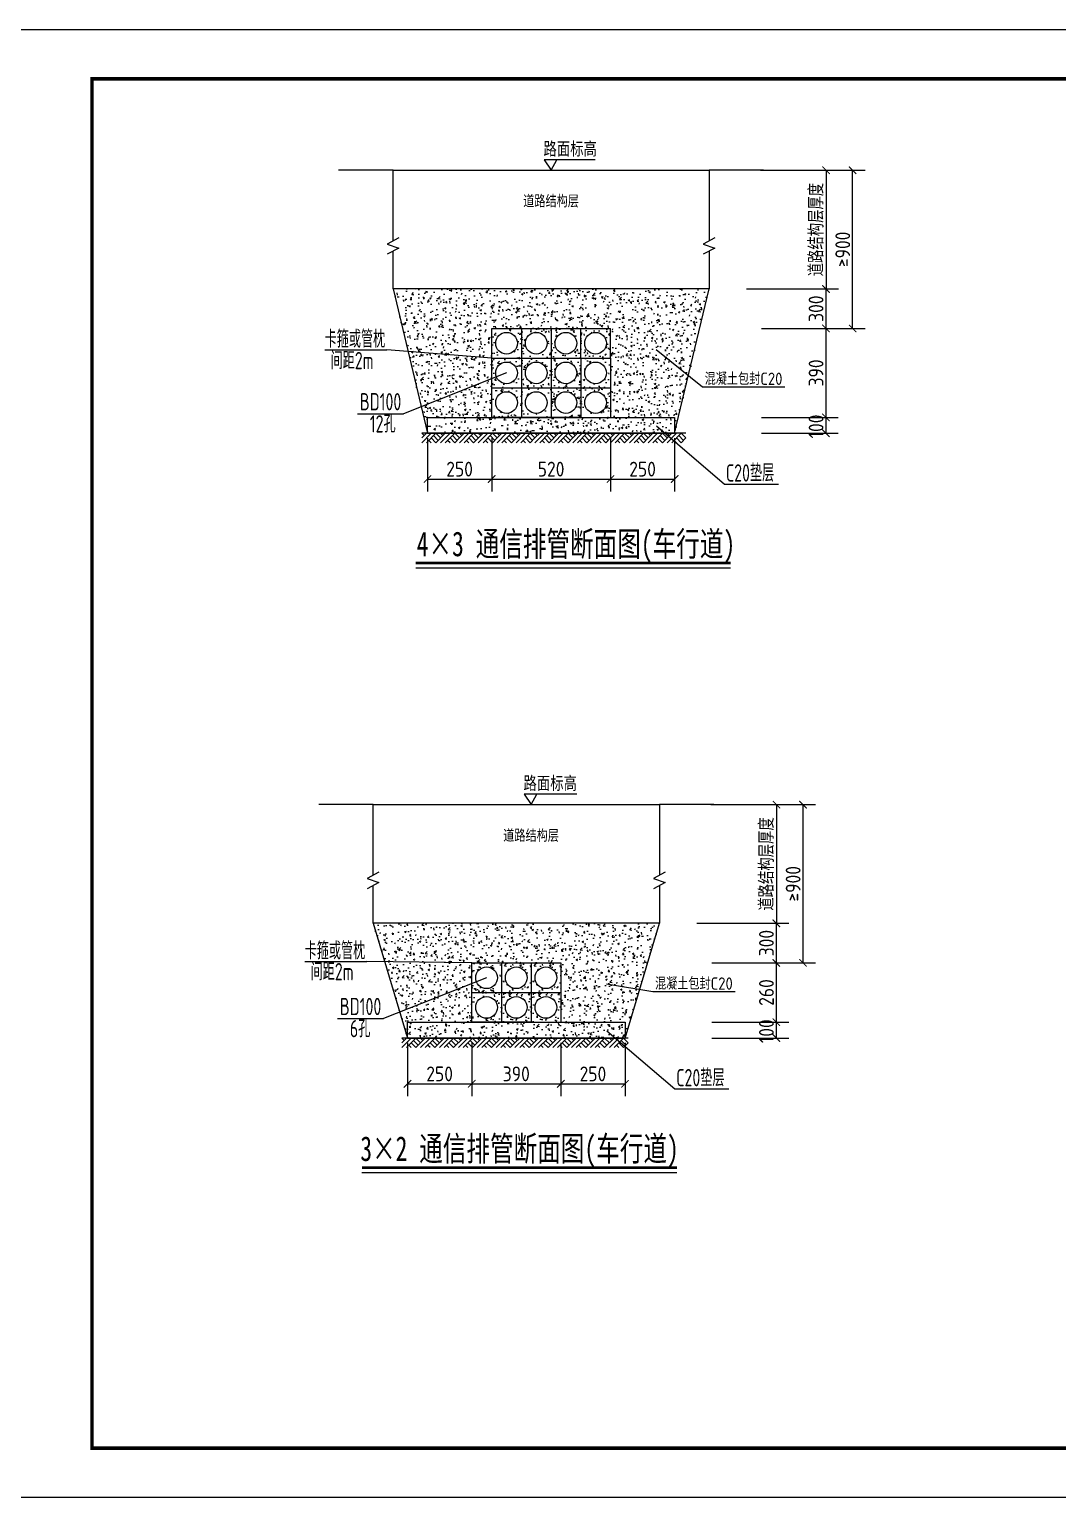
# Model space of a CAD drawing. Header units: millimetres. Extents: x 864899 to 866159, y 2547883 to 2548180.
# Drawn here: x 865331 to 865539, y 2547883 to 2548180 of the extents above; entities that cross this region are included whole.
import ezdxf
from ezdxf.enums import TextEntityAlignment as Align

# ---------------------------------------------------------------- set-up
doc = ezdxf.new("R2010")
doc.units = ezdxf.units.MM
doc.header["$LTSCALE"] = 1000
doc.layers.get('0').update_dxf_attribs({"linetype": 'CONTINUOUS'})
doc.layers.get('Defpoints').update_dxf_attribs({"linetype": 'CONTINUOUS'})
for name, color, linetype in [('0-TK', 7, 'CONTINUOUS'), ('LAYER1', 1, 'CONTINUOUS'), ('TK', 4, 'CONTINUOUS'), ('文字说明', 3, 'CONTINUOUS'), ('标注', 1, 'CONTINUOUS'), ('电照', 1, 'CONTINUOUS'), ('电照标注', 4, 'CONTINUOUS')]:
    doc.layers.add(name, color=color, linetype=linetype)
doc.styles.add('hz', font='tssdeng.shx', dxfattribs={"width": 0.9, "bigfont": 'hztxt.shx'})
doc.styles.add('HZTXT', font='仿宋_GB2312_0.ttf', dxfattribs={"width": 0.9, "height": 3})
doc.styles.get("Standard").update_dxf_attribs({"font": 'tssdeng.shx', "width": 0.9, "bigfont": 'hztxt.shx'})
doc.dimstyles.new('Copy(3) of ISO-25', dxfattribs={"dimscale": 8, "dimtxt": 6, "dimasz": 2.5, "dimexe": 1, "dimexo": 30, "dimtad": 1, "dimtxsty": 'Standard', "dimblk": 'ARCHTICK', "dimcen": 2.5, "dimadec": 0, "dimazin": 0, "dimtfac": 1, "dimtmove": 0, "dimatfit": 3, "dimldrblk": 'ARCHTICK', "dimfxl": 1, "dimarcsym": 0})
pattern_1 = [(50, (-410.6677, 775.4122), (3.586300913, -0.313760675), [0.375, -4.125]), (355, (-410.6677, 775.412), (-0.693756668, 3.7609606685), [0.3, -3.3]), (100.4514, (-410.369, 775.386), (2.8925469086, 3.4471977103), [0.31870095, -3.50571056]), (46.1842, (-410.6677, 776.412), (5.336205243, -0.827595072), [0.5625, -6.1875]), (96.6356, (-410.223, 776.343), (4.673313528, 4.870589355), [0.47805144, -5.258565]), (351.1842, (-410.6677, 776.412), (4.673309726, 4.870593005), [0.45, -4.95]), (21, (-410.1677, 776.1622), (2.9845352606, -2.0130944533), [0.375, -4.125]), (326, (-410.1677, 776.162), (1.2165766596, 3.625750225), [0.3, -3.3]), (71.4514, (-409.919, 775.9944), (4.201113143, 1.6126524835), [0.31870095, -3.50571056]), (37.5, (-410.6677, 775.4122), (0.0607992766, 1.66446926916), [0, -3.26, 0, -3.35, 0, -3.3125]), (7.5, (-410.6677, 775.4122), (1.3153476872, 1.9720585594), [0, -1.91, 0, -3.185, 0, -1.2625]), (327.5, (-411.7827, 775.4122), (2.66911218086, -0.1127743587), [0, -1.25, 0, -3.9, 0, -5.175]), (317.5, (-412.2827, 775.4122), (2.9159308467, 0.5005249117), [0, -1.625, 0, -2.59, 0, -3.675])]
pattern_2 = [(50, (-219.521, 646.066), (3.586300913, -0.313760675), [0.375, -4.125]), (355, (-219.521, 646.066), (-0.693756668, 3.7609606685), [0.3, -3.3]), (100.4514, (-219.222, 646.04), (2.8925469086, 3.4471977103), [0.31870095, -3.50571056]), (46.1842, (-219.521, 647.066), (5.336205243, -0.827595072), [0.5625, -6.1875]), (96.6356, (-219.0763, 646.997), (4.673313528, 4.870589355), [0.47805144, -5.258565]), (351.1842, (-219.521, 647.066), (4.673309726, 4.870593005), [0.45, -4.95]), (21, (-219.021, 646.816), (2.9845352606, -2.0130944533), [0.375, -4.125]), (326, (-219.021, 646.816), (1.2165766596, 3.625750225), [0.3, -3.3]), (71.4514, (-218.7723, 646.6482), (4.201113143, 1.6126524835), [0.31870095, -3.50571056]), (37.5, (-219.521, 646.066), (0.0607992766, 1.66446926916), [0, -3.26, 0, -3.35, 0, -3.3125]), (7.5, (-219.521, 646.066), (1.3153476872, 1.9720585594), [0, -1.91, 0, -3.185, 0, -1.2625]), (327.5, (-220.636, 646.066), (2.66911218086, -0.1127743587), [0, -1.25, 0, -3.9, 0, -5.175]), (317.5, (-221.136, 646.066), (2.9159308467, 0.5005249117), [0, -1.625, 0, -2.59, 0, -3.675])]
pattern_3 = [(50, (-361.24, 646.066), (3.586300913, -0.313760675), [0.375, -4.125]), (355, (-361.24, 646.066), (-0.693756668, 3.7609606685), [0.3, -3.3]), (100.4514, (-360.941, 646.04), (2.8925469086, 3.4471977103), [0.31870095, -3.50571056]), (46.1842, (-361.24, 647.066), (5.336205243, -0.827595072), [0.5625, -6.1875]), (96.6356, (-360.7953, 646.997), (4.673313528, 4.870589355), [0.47805144, -5.258565]), (351.1842, (-361.24, 647.066), (4.673309726, 4.870593005), [0.45, -4.95]), (21, (-360.74, 646.816), (2.9845352606, -2.0130944533), [0.375, -4.125]), (326, (-360.74, 646.816), (1.2165766596, 3.625750225), [0.3, -3.3]), (71.4514, (-360.4913, 646.6482), (4.201113143, 1.6126524835), [0.31870095, -3.50571056]), (37.5, (-361.24, 646.066), (0.0607992766, 1.66446926916), [0, -3.26, 0, -3.35, 0, -3.3125]), (7.5, (-361.24, 646.066), (1.3153476872, 1.9720585594), [0, -1.91, 0, -3.185, 0, -1.2625]), (327.5, (-362.355, 646.066), (2.66911218086, -0.1127743587), [0, -1.25, 0, -3.9, 0, -5.175]), (317.5, (-362.855, 646.066), (2.9159308467, 0.5005249117), [0, -1.625, 0, -2.59, 0, -3.675])]

# ---------------------------------------------------------------- blocks, each defined once
blk = doc.blocks.new('_ArchTick')
at = {"color": 0, "linetype": 'ByBlock', "const_width": 0.15}
blk.add_lwpolyline([(-0.5, -0.5), (0.5, 0.5)], dxfattribs=at)
blk = doc.blocks.new('*D38')
at = {"color": 3, "lineweight": -2, "transparency": 16777216}
for p, q in [((865448.52, 2548097.26), (865448.52, 2548086.5)), ((865461.5, 2548097.26), (865461.5, 2548086.5))]:
    blk.add_line(p, q, dxfattribs=at)
at = {"color": 0, "lineweight": -2, "transparency": 16777216}
blk.add_line((865448.52, 2548089), (865461.5, 2548089), dxfattribs=at)
at = {"layer": 'Defpoints', "color": 0, "transparency": 16777216}
for p in [(865448.52, 2548098.26), (865461.5, 2548098.26), (865461.5, 2548089)]:
    blk.add_point(p, dxfattribs=at)
at = {"color": 0, "lineweight": -2, "transparency": 16777216, "xscale": 1.5, "yscale": 1.5, "zscale": 1.5, "rotation": 180}
blk.add_blockref('_ArchTick', (865448.52, 2548089), dxfattribs=at)
at = {"color": 0, "lineweight": -2, "transparency": 16777216, "xscale": 1.5, "yscale": 1.5, "zscale": 1.5}
blk.add_blockref('_ArchTick', (865461.5, 2548089), dxfattribs=at)
at = {"color": 3, "transparency": 16777216, "insert": (865455.01, 2548091), "char_height": 3, "attachment_point": 5}
blk.add_mtext('250', dxfattribs=at)
blk = doc.blocks.new('*D39')
at = {"color": 3, "lineweight": -2, "transparency": 16777216}
for p, q in [((865424.5, 2548097.26), (865424.5, 2548086.5)), ((865448.52, 2548097.26), (865448.52, 2548086.5))]:
    blk.add_line(p, q, dxfattribs=at)
at = {"color": 0, "lineweight": -2, "transparency": 16777216}
blk.add_line((865424.5, 2548089), (865448.52, 2548089), dxfattribs=at)
at = {"layer": 'Defpoints', "color": 0, "transparency": 16777216}
for p in [(865424.5, 2548098.26), (865448.52, 2548098.26), (865448.52, 2548089)]:
    blk.add_point(p, dxfattribs=at)
at = {"color": 0, "lineweight": -2, "transparency": 16777216, "xscale": 1.5, "yscale": 1.5, "zscale": 1.5, "rotation": 180}
blk.add_blockref('_ArchTick', (865424.5, 2548089), dxfattribs=at)
at = {"color": 0, "lineweight": -2, "transparency": 16777216, "xscale": 1.5, "yscale": 1.5, "zscale": 1.5}
blk.add_blockref('_ArchTick', (865448.52, 2548089), dxfattribs=at)
at = {"color": 3, "transparency": 16777216, "insert": (865436.51, 2548091), "char_height": 3, "attachment_point": 5}
blk.add_mtext('520', dxfattribs=at)
blk = doc.blocks.new('*D40')
at = {"color": 3, "lineweight": -2, "transparency": 16777216}
for p, q in [((865411.5, 2548097.26), (865411.5, 2548086.5)), ((865424.5, 2548097.26), (865424.5, 2548086.5))]:
    blk.add_line(p, q, dxfattribs=at)
at = {"color": 0, "lineweight": -2, "transparency": 16777216}
blk.add_line((865411.5, 2548089), (865424.5, 2548089), dxfattribs=at)
at = {"layer": 'Defpoints', "color": 0, "transparency": 16777216}
for p in [(865411.5, 2548098.26), (865424.5, 2548098.26), (865424.5, 2548089)]:
    blk.add_point(p, dxfattribs=at)
at = {"color": 0, "lineweight": -2, "transparency": 16777216, "xscale": 1.5, "yscale": 1.5, "zscale": 1.5, "rotation": 180}
blk.add_blockref('_ArchTick', (865411.5, 2548089), dxfattribs=at)
at = {"color": 0, "lineweight": -2, "transparency": 16777216, "xscale": 1.5, "yscale": 1.5, "zscale": 1.5}
blk.add_blockref('_ArchTick', (865424.5, 2548089), dxfattribs=at)
at = {"color": 3, "transparency": 16777216, "insert": (865418, 2548091), "char_height": 3, "attachment_point": 5}
blk.add_mtext('250', dxfattribs=at)
blk = doc.blocks.new('*D41')
at = {"color": 3, "lineweight": -2, "transparency": 16777216}
for p, q in [((865479.05, 2548119.46), (865494.6, 2548119.46)), ((865479.06, 2548101.46), (865494.6, 2548101.46))]:
    blk.add_line(p, q, dxfattribs=at)
at = {"color": 0, "lineweight": -2, "transparency": 16777216}
blk.add_line((865492.1, 2548119.46), (865492.1, 2548101.46), dxfattribs=at)
at = {"layer": 'Defpoints', "color": 0, "transparency": 16777216}
for p in [(865478.05, 2548119.46), (865478.06, 2548101.46), (865492.1, 2548101.46)]:
    blk.add_point(p, dxfattribs=at)
at = {"color": 0, "lineweight": -2, "transparency": 16777216, "xscale": 1.5, "yscale": 1.5, "zscale": 1.5}
for p, rotation in [((865492.1, 2548119.46), 90), ((865492.1, 2548101.46), 270)]:
    blk.add_blockref('_ArchTick', p, dxfattribs=dict(at, rotation=rotation))
at = {"color": 3, "transparency": 16777216, "insert": (865490.1, 2548110.46), "char_height": 3, "attachment_point": 5, "rotation": 90}
blk.add_mtext('390', dxfattribs=at)
blk = doc.blocks.new('*D42')
at = {"color": 3, "lineweight": -2, "transparency": 16777216}
for p, q in [((865478.86, 2548151.46), (865494.63, 2548151.46)), ((865476.05, 2548127.46), (865494.63, 2548127.46))]:
    blk.add_line(p, q, dxfattribs=at)
at = {"color": 0, "lineweight": -2, "transparency": 16777216}
blk.add_line((865492.13, 2548151.46), (865492.13, 2548127.46), dxfattribs=at)
at = {"layer": 'Defpoints', "color": 0, "transparency": 16777216}
for p in [(865477.86, 2548151.46), (865475.05, 2548127.46), (865492.13, 2548127.46)]:
    blk.add_point(p, dxfattribs=at)
at = {"color": 0, "lineweight": -2, "transparency": 16777216, "xscale": 1.5, "yscale": 1.5, "zscale": 1.5}
for p, rotation in [((865492.13, 2548151.46), 90), ((865492.13, 2548127.46), 270)]:
    blk.add_blockref('_ArchTick', p, dxfattribs=dict(at, rotation=rotation))
at = {"color": 3, "transparency": 16777216, "insert": (865490.13, 2548139.46), "char_height": 3, "attachment_point": 5, "rotation": 90}
blk.add_mtext('道路结构层厚度', dxfattribs=at)
blk = doc.blocks.new('*D43')
at = {"color": 3, "lineweight": -2, "transparency": 16777216}
for p, q in [((865476.26, 2548127.46), (865494.6, 2548127.46)), ((865479.05, 2548119.46), (865494.6, 2548119.46))]:
    blk.add_line(p, q, dxfattribs=at)
at = {"color": 0, "lineweight": -2, "transparency": 16777216}
blk.add_line((865492.1, 2548127.46), (865492.1, 2548119.46), dxfattribs=at)
at = {"layer": 'Defpoints', "color": 0, "transparency": 16777216}
for p in [(865475.26, 2548127.46), (865478.05, 2548119.46), (865492.1, 2548119.46)]:
    blk.add_point(p, dxfattribs=at)
at = {"color": 0, "lineweight": -2, "transparency": 16777216, "xscale": 1.5, "yscale": 1.5, "zscale": 1.5}
for p, rotation in [((865492.1, 2548127.46), 90), ((865492.1, 2548119.46), 270)]:
    blk.add_blockref('_ArchTick', p, dxfattribs=dict(at, rotation=rotation))
at = {"color": 3, "transparency": 16777216, "insert": (865490.1, 2548123.46), "char_height": 3, "attachment_point": 5, "rotation": 90}
blk.add_mtext('300', dxfattribs=at)
blk = doc.blocks.new('A$C36223B87')
for p, q in [((0, 0), (477, 477)), ((0, 239), (239, 477)), ((119, 358), (0, 477)), ((239, 0), (716, 477)), ((477, 0), (358, 119)), ((716, 0), (477, 239)), ((835, 119), (597, 358)), ((716, 0), (1193, 477)), ((955, 239), (716, 477)), ((1074, 358), (955, 477)), ((955, 0), (1432, 477)), ((1193, 0), (1671, 477)), ((1432, 0), (1313, 119)), ((1671, 0), (1432, 239)), ((1790, 119), (1551, 358)), ((1909, 239), (1671, 477)), ((1671, 0), (1909, 239))]:
    blk.add_line(p, q)
at = {"layer": 'LAYER1'}
blk.add_lwpolyline([(1909, 477), (0, 477)], dxfattribs=at)
blk = doc.blocks.new('*D44')
at = {"color": 3, "lineweight": -2, "transparency": 16777216}
for p, q in [((865479.05, 2548151.46), (865500, 2548151.46)), ((865479.05, 2548119.46), (865500, 2548119.46))]:
    blk.add_line(p, q, dxfattribs=at)
at = {"color": 0, "lineweight": -2, "transparency": 16777216}
blk.add_line((865497.5, 2548119.46), (865497.5, 2548151.46), dxfattribs=at)
at = {"layer": 'Defpoints', "color": 0, "transparency": 16777216}
for p in [(865478.05, 2548151.46), (865497.5, 2548151.46), (865478.05, 2548119.46)]:
    blk.add_point(p, dxfattribs=at)
at = {"color": 0, "lineweight": -2, "transparency": 16777216, "xscale": 1.5, "yscale": 1.5, "zscale": 1.5}
for p, rotation in [((865497.5, 2548151.46), 90), ((865497.5, 2548119.46), 270)]:
    blk.add_blockref('_ArchTick', p, dxfattribs=dict(at, rotation=rotation))
at = {"color": 3, "transparency": 16777216, "insert": (865495.5, 2548135.46), "char_height": 3, "attachment_point": 5, "rotation": 90}
blk.add_mtext('≥900', dxfattribs=at)
blk = doc.blocks.new('*D56')
at = {"color": 3, "lineweight": -2, "transparency": 16777216}
for p, q in [((865438.47, 2547974.93), (865438.47, 2547964.17)), ((865451.46, 2547974.93), (865451.46, 2547964.17))]:
    blk.add_line(p, q, dxfattribs=at)
at = {"color": 0, "lineweight": -2, "transparency": 16777216}
blk.add_line((865438.47, 2547966.67), (865451.46, 2547966.67), dxfattribs=at)
at = {"layer": 'Defpoints', "color": 0, "transparency": 16777216}
for p in [(865438.47, 2547975.93), (865451.46, 2547975.93), (865451.46, 2547966.67)]:
    blk.add_point(p, dxfattribs=at)
at = {"color": 0, "lineweight": -2, "transparency": 16777216, "xscale": 1.5, "yscale": 1.5, "zscale": 1.5, "rotation": 180}
blk.add_blockref('_ArchTick', (865438.47, 2547966.67), dxfattribs=at)
at = {"color": 0, "lineweight": -2, "transparency": 16777216, "xscale": 1.5, "yscale": 1.5, "zscale": 1.5}
blk.add_blockref('_ArchTick', (865451.46, 2547966.67), dxfattribs=at)
at = {"color": 3, "transparency": 16777216, "insert": (865444.97, 2547968.67), "char_height": 3, "attachment_point": 5}
blk.add_mtext('250', dxfattribs=at)
blk = doc.blocks.new('*D57')
at = {"color": 3, "lineweight": -2, "transparency": 16777216}
for p, q in [((865420.46, 2547974.93), (865420.46, 2547964.17)), ((865438.47, 2547974.93), (865438.47, 2547964.17))]:
    blk.add_line(p, q, dxfattribs=at)
at = {"color": 0, "lineweight": -2, "transparency": 16777216}
blk.add_line((865420.46, 2547966.67), (865438.47, 2547966.67), dxfattribs=at)
at = {"layer": 'Defpoints', "color": 0, "transparency": 16777216}
for p in [(865420.46, 2547975.93), (865438.47, 2547975.93), (865438.47, 2547966.67)]:
    blk.add_point(p, dxfattribs=at)
at = {"color": 0, "lineweight": -2, "transparency": 16777216, "xscale": 1.5, "yscale": 1.5, "zscale": 1.5, "rotation": 180}
blk.add_blockref('_ArchTick', (865420.46, 2547966.67), dxfattribs=at)
at = {"color": 0, "lineweight": -2, "transparency": 16777216, "xscale": 1.5, "yscale": 1.5, "zscale": 1.5}
blk.add_blockref('_ArchTick', (865438.47, 2547966.67), dxfattribs=at)
at = {"color": 3, "transparency": 16777216, "insert": (865429.47, 2547968.67), "char_height": 3, "attachment_point": 5}
blk.add_mtext('390', dxfattribs=at)
blk = doc.blocks.new('*D58')
at = {"color": 3, "lineweight": -2, "transparency": 16777216}
for p, q in [((865407.46, 2547974.93), (865407.46, 2547964.17)), ((865420.46, 2547974.93), (865420.46, 2547964.17))]:
    blk.add_line(p, q, dxfattribs=at)
at = {"color": 0, "lineweight": -2, "transparency": 16777216}
blk.add_line((865407.46, 2547966.67), (865420.46, 2547966.67), dxfattribs=at)
at = {"layer": 'Defpoints', "color": 0, "transparency": 16777216}
for p in [(865407.46, 2547975.93), (865420.46, 2547975.93), (865420.46, 2547966.67)]:
    blk.add_point(p, dxfattribs=at)
at = {"color": 0, "lineweight": -2, "transparency": 16777216, "xscale": 1.5, "yscale": 1.5, "zscale": 1.5, "rotation": 180}
blk.add_blockref('_ArchTick', (865407.46, 2547966.67), dxfattribs=at)
at = {"color": 0, "lineweight": -2, "transparency": 16777216, "xscale": 1.5, "yscale": 1.5, "zscale": 1.5}
blk.add_blockref('_ArchTick', (865420.46, 2547966.67), dxfattribs=at)
at = {"color": 3, "transparency": 16777216, "insert": (865413.96, 2547968.67), "char_height": 3, "attachment_point": 5}
blk.add_mtext('250', dxfattribs=at)
blk = doc.blocks.new('*D59')
at = {"color": 3, "lineweight": -2, "transparency": 16777216}
for p, q in [((865469.01, 2547991.13), (865484.56, 2547991.13)), ((865469.01, 2547979.13), (865484.56, 2547979.13))]:
    blk.add_line(p, q, dxfattribs=at)
at = {"color": 0, "lineweight": -2, "transparency": 16777216}
blk.add_line((865482.06, 2547991.13), (865482.06, 2547979.13), dxfattribs=at)
at = {"layer": 'Defpoints', "color": 0, "transparency": 16777216}
for p in [(865468.01, 2547991.13), (865468.01, 2547979.13), (865482.06, 2547979.13)]:
    blk.add_point(p, dxfattribs=at)
at = {"color": 0, "lineweight": -2, "transparency": 16777216, "xscale": 1.5, "yscale": 1.5, "zscale": 1.5}
for p, rotation in [((865482.06, 2547991.13), 90), ((865482.06, 2547979.13), 270)]:
    blk.add_blockref('_ArchTick', p, dxfattribs=dict(at, rotation=rotation))
at = {"color": 3, "transparency": 16777216, "insert": (865480.06, 2547985.13), "char_height": 3, "attachment_point": 5, "rotation": 90}
blk.add_mtext('260', dxfattribs=at)
blk = doc.blocks.new('*D60')
at = {"color": 3, "lineweight": -2, "transparency": 16777216}
for p, q in [((865468.81, 2548023.13), (865484.59, 2548023.13)), ((865466.01, 2547999.13), (865484.59, 2547999.13))]:
    blk.add_line(p, q, dxfattribs=at)
at = {"color": 0, "lineweight": -2, "transparency": 16777216}
blk.add_line((865482.09, 2548023.13), (865482.09, 2547999.13), dxfattribs=at)
at = {"layer": 'Defpoints', "color": 0, "transparency": 16777216}
for p in [(865467.81, 2548023.13), (865465.01, 2547999.13), (865482.09, 2547999.13)]:
    blk.add_point(p, dxfattribs=at)
at = {"color": 0, "lineweight": -2, "transparency": 16777216, "xscale": 1.5, "yscale": 1.5, "zscale": 1.5}
for p, rotation in [((865482.09, 2548023.13), 90), ((865482.09, 2547999.13), 270)]:
    blk.add_blockref('_ArchTick', p, dxfattribs=dict(at, rotation=rotation))
at = {"color": 3, "transparency": 16777216, "insert": (865480.09, 2548011.13), "char_height": 3, "attachment_point": 5, "rotation": 90}
blk.add_mtext('道路结构层厚度', dxfattribs=at)
blk = doc.blocks.new('*D61')
at = {"color": 3, "lineweight": -2, "transparency": 16777216}
for p, q in [((865466.21, 2547999.13), (865484.56, 2547999.13)), ((865469.01, 2547991.13), (865484.56, 2547991.13))]:
    blk.add_line(p, q, dxfattribs=at)
at = {"color": 0, "lineweight": -2, "transparency": 16777216}
blk.add_line((865482.06, 2547999.13), (865482.06, 2547991.13), dxfattribs=at)
at = {"layer": 'Defpoints', "color": 0, "transparency": 16777216}
for p in [(865465.21, 2547999.13), (865468.01, 2547991.13), (865482.06, 2547991.13)]:
    blk.add_point(p, dxfattribs=at)
at = {"color": 0, "lineweight": -2, "transparency": 16777216, "xscale": 1.5, "yscale": 1.5, "zscale": 1.5}
for p, rotation in [((865482.06, 2547999.13), 90), ((865482.06, 2547991.13), 270)]:
    blk.add_blockref('_ArchTick', p, dxfattribs=dict(at, rotation=rotation))
at = {"color": 3, "transparency": 16777216, "insert": (865480.06, 2547995.13), "char_height": 3, "attachment_point": 5, "rotation": 90}
blk.add_mtext('300', dxfattribs=at)
blk = doc.blocks.new('*D62')
at = {"color": 3, "lineweight": -2, "transparency": 16777216}
for p, q in [((865469.01, 2548023.13), (865489.96, 2548023.13)), ((865469.01, 2547991.13), (865489.96, 2547991.13))]:
    blk.add_line(p, q, dxfattribs=at)
at = {"color": 0, "lineweight": -2, "transparency": 16777216}
blk.add_line((865487.46, 2547991.13), (865487.46, 2548023.13), dxfattribs=at)
at = {"layer": 'Defpoints', "color": 0, "transparency": 16777216}
for p in [(865468.01, 2548023.13), (865487.46, 2548023.13), (865468.01, 2547991.13)]:
    blk.add_point(p, dxfattribs=at)
at = {"color": 0, "lineweight": -2, "transparency": 16777216, "xscale": 1.5, "yscale": 1.5, "zscale": 1.5}
for p, rotation in [((865487.46, 2548023.13), 90), ((865487.46, 2547991.13), 270)]:
    blk.add_blockref('_ArchTick', p, dxfattribs=dict(at, rotation=rotation))
at = {"color": 3, "transparency": 16777216, "insert": (865485.46, 2548007.13), "char_height": 3, "attachment_point": 5, "rotation": 90}
blk.add_mtext('≥900', dxfattribs=at)

msp = doc.modelspace()

# ---------------------------------------------------------------- hatches: boundary and pattern name
at = {"layer": 'TK'}
h = msp.add_hatch(dxfattribs=at)
h.set_pattern_fill('混凝土', color=0, scale=0.5)
h.set_pattern_definition(pattern_1)
h.paths.add_polyline_path([(865468.46198, 2548127.45802), (865404.54198, 2548127.45802), (865411.50198, 2548098.25802), (865411.50198, 2548101.45802), (865424.50198, 2548101.45802), (865424.50198, 2548119.45802), (865448.50198, 2548119.45802), (865448.50198, 2548101.45802), (865461.50198, 2548101.45802), (865461.50198, 2548098.25802)])
h.paths.add_polyline_path([(865461.50198, 2548101.45802), (865442.50198, 2548101.45802), (865411.50198, 2548101.45802), (865411.50198, 2548098.25802), (865461.50198, 2548098.25802)], flags=17)
h = msp.add_hatch(dxfattribs=at)
h.set_pattern_fill('混凝土', color=0, scale=0.5)
h.set_pattern_definition(pattern_1)
h.paths.add_polyline_path([(865430.50198, 2548113.45802), (865424.50198, 2548113.45802), (865424.50198, 2548109.26746), (865425.45712, 2548109.64651, -0.094729896), (865425.30198, 2548110.45802, -1), (865429.70198, 2548110.45802, -0.826934669), (865425.45712, 2548109.64651), (865424.50198, 2548109.26746), (865424.50198, 2548107.45802), (865430.50198, 2548107.45802)])
h.paths.add_polyline_path([(865430.50198, 2548119.45802), (865424.50198, 2548119.45802), (865424.50198, 2548113.45802), (865430.50198, 2548113.45802)])
h.paths.add_polyline_path([(865425.30198, 2548116.45802, -1), (865429.70198, 2548116.45802, -1)], flags=16)
h.paths.add_polyline_path([(865436.50198, 2548119.45802), (865430.50198, 2548119.45802), (865430.50198, 2548113.45802), (865436.50198, 2548113.45802)])
h.paths.add_polyline_path([(865431.30198, 2548116.45802, -1), (865435.70198, 2548116.45802, -1)], flags=16)
h.paths.add_polyline_path([(865442.50198, 2548119.45802), (865436.50198, 2548119.45802), (865436.50198, 2548113.45802), (865442.50198, 2548113.45802)])
h.paths.add_polyline_path([(865437.30198, 2548116.45802, -1), (865441.70198, 2548116.45802, -1)], flags=16)
h.paths.add_polyline_path([(865448.50198, 2548119.45802), (865442.50198, 2548119.45802), (865442.50198, 2548113.45802), (865448.50198, 2548113.45802)])
h.paths.add_polyline_path([(865443.30198, 2548116.45802, -1), (865447.70198, 2548116.45802, -1)], flags=16)
h.paths.add_polyline_path([(865448.50198, 2548113.45802), (865442.50198, 2548113.45802), (865442.50198, 2548107.45802), (865448.50198, 2548107.45802)])
h.paths.add_polyline_path([(865447.70198, 2548110.45802, -1), (865443.30198, 2548110.45802, -1)], flags=16)
h.paths.add_polyline_path([(865442.50198, 2548113.45802), (865436.50198, 2548113.45802), (865436.50198, 2548107.45802), (865442.50198, 2548107.45802)])
h.paths.add_polyline_path([(865441.70198, 2548110.45802, -1), (865437.30198, 2548110.45802, -1)], flags=16)
h.paths.add_polyline_path([(865436.50198, 2548113.45802), (865430.50198, 2548113.45802), (865430.50198, 2548107.45802), (865436.50198, 2548107.45802)])
h.paths.add_polyline_path([(865435.70198, 2548110.45802, -1), (865431.30198, 2548110.45802, -1)], flags=16)
h.paths.add_polyline_path([(865430.50198, 2548107.45802), (865424.50198, 2548107.45802), (865424.50198, 2548101.45802), (865430.50198, 2548101.45802)])
h.paths.add_polyline_path([(865429.70198, 2548104.45802, -1), (865425.30198, 2548104.45802, -1)], flags=16)
h.paths.add_polyline_path([(865436.50198, 2548107.45802), (865430.50198, 2548107.45802), (865430.50198, 2548101.45802), (865436.50198, 2548101.45802)])
h.paths.add_polyline_path([(865435.70198, 2548104.45802, -1), (865431.30198, 2548104.45802, -1)], flags=16)
h.paths.add_polyline_path([(865442.50198, 2548107.45802), (865436.50198, 2548107.45802), (865436.50198, 2548101.45802), (865442.50198, 2548101.45802)])
h.paths.add_polyline_path([(865441.70198, 2548104.45802, -1), (865437.30198, 2548104.45802, -1)], flags=16)
h.paths.add_polyline_path([(865448.50198, 2548107.45802), (865442.50198, 2548107.45802), (865442.50198, 2548101.45802), (865448.50198, 2548101.45802)])
h.paths.add_polyline_path([(865447.70198, 2548104.45802, -1), (865443.30198, 2548104.45802, -1)], flags=16)
h.paths.add_polyline_path([(865461.50198, 2548101.45802), (865442.50198, 2548101.45802), (865436.50198, 2548101.45802), (865430.50198, 2548101.45802), (865424.50198, 2548101.45802), (865411.50198, 2548101.45802), (865411.50198, 2548098.25802), (865417.97076, 2548098.25802), (865425.60751, 2548098.25802), (865433.24427, 2548098.25802), (865440.88102, 2548098.25802), (865448.51777, 2548098.25802), (865456.15453, 2548098.25802), (865461.50198, 2548098.25802)])
h = msp.add_hatch(dxfattribs=at)
h.set_pattern_fill('混凝土', color=0, scale=0.5)
h.set_pattern_definition(pattern_3)
h.paths.add_polyline_path([(865438.45891, 2547991.12949), (865438.45891, 2547979.12949), (865451.45891, 2547979.12949), (865451.45891, 2547975.92949), (865458.41891, 2547999.12949), (865400.49891, 2547999.12949), (865402.83102, 2547991.35578), (865420.45891, 2547991.12949)])
h = msp.add_hatch(dxfattribs=at)
h.set_pattern_fill('混凝土', color=0, scale=0.5)
h.set_pattern_definition(pattern_3)
h.paths.add_polyline_path([(865420.45891, 2547991.12949), (865402.83102, 2547991.35578), (865405.89053, 2547981.1574), (865420.45891, 2547986.93893)])
h.paths.add_polyline_path([(865420.45891, 2547986.93893), (865405.89053, 2547981.1574), (865407.45891, 2547975.92949), (865407.45891, 2547979.12949), (865420.45891, 2547979.12949)])
h = msp.add_hatch(dxfattribs=at)
h.set_pattern_fill('混凝土', color=0, scale=0.5)
h.set_pattern_definition(pattern_2)
h.paths.add_polyline_path([(865426.45891, 2547991.12949), (865420.45891, 2547991.12949), (865420.45891, 2547985.12949), (865426.45891, 2547985.12949)])
h.paths.add_polyline_path([(865425.65891, 2547988.12949, -1), (865421.25891, 2547988.12949, -1)], flags=16)
h = msp.add_hatch(dxfattribs=at)
h.set_pattern_fill('混凝土', color=0, scale=0.5)
h.set_pattern_definition(pattern_3)
h.paths.add_polyline_path([(865432.45891, 2547991.12949), (865426.45891, 2547991.12949), (865426.45891, 2547985.12949), (865432.45891, 2547985.12949)])
h.paths.add_polyline_path([(865431.65891, 2547988.12949, -1), (865427.25891, 2547988.12949, -1)], flags=16)
h = msp.add_hatch(dxfattribs=at)
h.set_pattern_fill('混凝土', color=0, scale=0.5)
h.set_pattern_definition([(50, (-355.24, 646.066), (3.586300913, -0.313760675), [0.375, -4.125]), (355, (-355.24, 646.066), (-0.693756668, 3.7609606685), [0.3, -3.3]), (100.4514, (-354.941, 646.04), (2.8925469086, 3.4471977103), [0.31870095, -3.50571056]), (46.1842, (-355.24, 647.066), (5.336205243, -0.827595072), [0.5625, -6.1875]), (96.6356, (-354.7953, 646.997), (4.673313528, 4.870589355), [0.47805144, -5.258565]), (351.1842, (-355.24, 647.066), (4.673309726, 4.870593005), [0.45, -4.95]), (21, (-354.74, 646.816), (2.9845352606, -2.0130944533), [0.375, -4.125]), (326, (-354.74, 646.816), (1.2165766596, 3.625750225), [0.3, -3.3]), (71.4514, (-354.4913, 646.6482), (4.201113143, 1.6126524835), [0.31870095, -3.50571056]), (37.5, (-355.24, 646.066), (0.0607992766, 1.66446926916), [0, -3.26, 0, -3.35, 0, -3.3125]), (7.5, (-355.24, 646.066), (1.3153476872, 1.9720585594), [0, -1.91, 0, -3.185, 0, -1.2625]), (327.5, (-356.355, 646.066), (2.66911218086, -0.1127743587), [0, -1.25, 0, -3.9, 0, -5.175]), (317.5, (-356.855, 646.066), (2.9159308467, 0.5005249117), [0, -1.625, 0, -2.59, 0, -3.675])])
h.paths.add_polyline_path([(865438.45891, 2547991.12949), (865432.45891, 2547991.12949), (865432.45891, 2547985.12949), (865438.45891, 2547985.12949)])
h.paths.add_polyline_path([(865437.65891, 2547988.12949, -1), (865433.25891, 2547988.12949, -1)], flags=16)
h = msp.add_hatch(dxfattribs=at)
h.set_pattern_fill('混凝土', color=0, scale=0.5)
h.set_pattern_definition(pattern_2)
h.paths.add_polyline_path([(865426.45891, 2547985.12949), (865420.45891, 2547985.12949), (865420.45891, 2547979.12949), (865426.45891, 2547979.12949)])
h.paths.add_polyline_path([(865425.65891, 2547982.12949, -1), (865421.25891, 2547982.12949, -1)], flags=16)
h = msp.add_hatch(dxfattribs=at)
h.set_pattern_fill('混凝土', color=0, scale=0.5)
h.set_pattern_definition(pattern_2)
h.paths.add_polyline_path([(865426.45891, 2547979.12949), (865432.45891, 2547979.12949), (865432.45891, 2547985.12949), (865426.45891, 2547985.12949)])
h.paths.add_polyline_path([(865431.65891, 2547982.12949, -1), (865427.25891, 2547982.12949, -1)], flags=16)
h = msp.add_hatch(dxfattribs=at)
h.set_pattern_fill('混凝土', color=0, scale=0.5)
h.set_pattern_definition([(50, (-213.521, 646.066), (3.586300913, -0.313760675), [0.375, -4.125]), (355, (-213.521, 646.066), (-0.693756668, 3.7609606685), [0.3, -3.3]), (100.4514, (-213.222, 646.04), (2.8925469086, 3.4471977103), [0.31870095, -3.50571056]), (46.1842, (-213.521, 647.066), (5.336205243, -0.827595072), [0.5625, -6.1875]), (96.6356, (-213.0763, 646.997), (4.673313528, 4.870589355), [0.47805144, -5.258565]), (351.1842, (-213.521, 647.066), (4.673309726, 4.870593005), [0.45, -4.95]), (21, (-213.021, 646.816), (2.9845352606, -2.0130944533), [0.375, -4.125]), (326, (-213.021, 646.816), (1.2165766596, 3.625750225), [0.3, -3.3]), (71.4514, (-212.7723, 646.6482), (4.201113143, 1.6126524835), [0.31870095, -3.50571056]), (37.5, (-213.521, 646.066), (0.0607992766, 1.66446926916), [0, -3.26, 0, -3.35, 0, -3.3125]), (7.5, (-213.521, 646.066), (1.3153476872, 1.9720585594), [0, -1.91, 0, -3.185, 0, -1.2625]), (327.5, (-214.636, 646.066), (2.66911218086, -0.1127743587), [0, -1.25, 0, -3.9, 0, -5.175]), (317.5, (-215.136, 646.066), (2.9159308467, 0.5005249117), [0, -1.625, 0, -2.59, 0, -3.675])])
h.paths.add_polyline_path([(865432.45891, 2547979.12949), (865438.45891, 2547979.12949), (865438.45891, 2547985.12949), (865432.45891, 2547985.12949)])
h.paths.add_polyline_path([(865437.65891, 2547982.12949, -1), (865433.25891, 2547982.12949, -1)], flags=16)
h = msp.add_hatch(dxfattribs=at)
h.set_pattern_fill('混凝土', color=0, scale=0.5)
h.set_pattern_definition(pattern_3)
h.paths.add_polyline_path([(865451.45891, 2547979.12949), (865432.45891, 2547979.12949), (865407.45891, 2547979.12949), (865407.45891, 2547975.92949), (865413.92769, 2547975.92949), (865421.56444, 2547975.92949), (865429.2012, 2547975.92949), (865436.83795, 2547975.92949), (865444.4747, 2547975.92949), (865444.4747, 2547975.92949), (865451.45891, 2547975.92949)])

# ---------------------------------------------------------------- linework, layer by layer
at = {"color": 3}
for p, q in [((865479.05781, 2548101.45802), (865494.60481, 2548101.45802)), ((865492.10481, 2548101.45802), (865492.10481, 2548098.25802)), ((865479.04814, 2548098.25802), (865494.60481, 2548098.25802)), ((865469.01474, 2547979.12949), (865484.56174, 2547979.12949)), ((865482.06174, 2547979.12949), (865482.06174, 2547975.92949)), ((865469.00507, 2547975.92949), (865484.56174, 2547975.92949))]:
    msp.add_line(p, q, dxfattribs=at)
at = {"linetype": 'Continuous', "const_width": 0.7}
msp.add_lwpolyline([(865343.65946, 2548169.95647), (865728.65946, 2548169.95647), (865728.65946, 2547892.95647), (865343.65946, 2547892.95647)], close=True, dxfattribs=at)
at = {"layer": '0-TK'}
msp.add_lwpolyline([(865318.65946, 2548179.95647), (865738.65946, 2548179.95647), (865738.65946, 2547882.95647), (865318.65946, 2547882.95647)], close=True, dxfattribs=at)
at = {"layer": 'TK', "color": 0}
for p, q in [((865467.15913, 2548107.57717), (865457.72769, 2548115.1451)), ((865483.78322, 2548107.57717), (865467.15913, 2548107.57717)), ((865457.11605, 2547985.24864), (865447.68462, 2547986.81657)), ((865473.74015, 2547985.24864), (865457.11605, 2547985.24864))]:
    msp.add_line(p, q, dxfattribs=at)
at = {"layer": '文字说明', "lineweight": -3, "const_width": 0.5}
for points in [[(865409.1197, 2548072.02376), (865472.79963, 2548072.02376)], [(865398.26066, 2547949.69523), (865461.94059, 2547949.69523)]]:
    msp.add_lwpolyline(points, dxfattribs=at)
at = {"layer": '文字说明', "lineweight": -3}
for points in [[(865409.1197, 2548071.02376), (865472.79963, 2548071.02376)], [(865398.26066, 2547948.69523), (865461.94059, 2547948.69523)]]:
    msp.add_lwpolyline(points, dxfattribs=at)
at = {"layer": '标注', "color": 7, "lineweight": -3}
for p, q in [((865427.50198, 2548110.45802), (865406.66051, 2548102.18698)), ((865397.37373, 2548102.18698), (865406.66051, 2548102.18698)), ((865457.85025, 2548099.73231), (865471.56888, 2548087.97683)), ((865471.56888, 2548087.97683), (865482.47361, 2548087.97683)), ((865423.45891, 2547988.12949), (865402.61743, 2547979.85845)), ((865393.33066, 2547979.85845), (865402.61743, 2547979.85845)), ((865447.80717, 2547977.40378), (865461.52581, 2547965.6483)), ((865461.52581, 2547965.6483), (865472.43054, 2547965.6483))]:
    msp.add_line(p, q, dxfattribs=at)
for points in [[(865390.75593, 2548115.14491), (865403.27665, 2548115.14491)], [(865424.50198, 2548113.45802), (865403.27665, 2548115.14491)], [(865386.71286, 2547991.40197), (865399.23357, 2547991.40197)], [(865420.45891, 2547991.12949), (865399.23357, 2547991.40197)]]:
    msp.add_lwpolyline(points, dxfattribs=at)
at = {"layer": '电照', "color": 1, "linetype": 'Continuous'}
for p, q in [((865404.54198, 2548151.45802), (865393.54198, 2548151.45802)), ((865479.46198, 2548151.45802), (865468.46198, 2548151.45802)), ((865400.49891, 2548023.12949), (865389.49891, 2548023.12949)), ((865469.41891, 2548023.12949), (865458.41891, 2548023.12949))]:
    msp.add_line(p, q, dxfattribs=at)
for points in [[(865445.43789, 2548153.56052), (865435.07961, 2548153.56052), (865436.50198, 2548151.45802)], [(865436.50198, 2548151.45802), (865437.67698, 2548153.56052)], [(865404.54198, 2548137.16873), (865404.54198, 2548151.45802), (865468.46198, 2548151.45802), (865468.46198, 2548137.16873)], [(865405.73067, 2548137.79909), (865403.35329, 2548136.53838), (865405.73067, 2548135.71407), (865403.35329, 2548134.45337)], [(865469.65067, 2548137.79909), (865467.27329, 2548136.53838), (865469.65067, 2548135.71407), (865467.27329, 2548134.45337)], [(865468.46198, 2548135.08372), (865468.46198, 2548127.45802), (865404.54198, 2548127.45802), (865404.54198, 2548135.08372)], [(865400.49891, 2548008.8402), (865400.49891, 2548023.12949), (865458.41891, 2548023.12949), (865458.41891, 2548008.8402)], [(865441.68477, 2548025.23199), (865431.03653, 2548025.23199), (865432.45891, 2548023.12949)], [(865432.45891, 2548023.12949), (865433.63391, 2548025.23199)], [(865401.68759, 2548009.47055), (865399.31022, 2548008.20985), (865401.68759, 2548007.38554), (865399.31022, 2548006.12483)], [(865459.60759, 2548009.47055), (865457.23022, 2548008.20985), (865459.60759, 2548007.38554), (865457.23022, 2548006.12483)], [(865458.41891, 2548006.75519), (865458.41891, 2547999.12949), (865400.49891, 2547999.12949), (865400.49891, 2548006.75519)]]:
    msp.add_lwpolyline(points, dxfattribs=at)
for centre in [(865427.50198, 2548116.45802), (865433.50198, 2548116.45802), (865439.50198, 2548116.45802), (865445.50198, 2548116.45802), (865427.50198, 2548110.45802), (865433.50198, 2548110.45802), (865439.50198, 2548110.45802), (865445.50198, 2548110.45802), (865427.50198, 2548104.45802), (865433.50198, 2548104.45802), (865439.50198, 2548104.45802), (865445.50198, 2548104.45802), (865423.45891, 2547988.12949), (865429.45891, 2547988.12949), (865435.45891, 2547988.12949), (865423.45891, 2547982.12949), (865429.45891, 2547982.12949), (865435.45891, 2547982.12949)]:
    msp.add_circle(centre, 2.2, dxfattribs=at)
at = {"layer": '电照标注', "color": 1}
for p, q in [((865430.50198, 2548119.45802), (865430.50198, 2548101.45802)), ((865436.50198, 2548119.45802), (865436.50198, 2548101.45802)), ((865442.50198, 2548113.45802), (865442.50198, 2548101.45802)), ((865442.50198, 2548113.45802), (865442.50198, 2548101.45802)), ((865442.50198, 2548113.45802), (865448.50198, 2548113.45802)), ((865442.50198, 2548113.45802), (865448.50198, 2548113.45802)), ((865448.50198, 2548113.45802), (865448.50198, 2548101.45802)), ((865426.45891, 2547991.12949), (865426.45891, 2547979.12949)), ((865432.45891, 2547991.12949), (865432.45891, 2547979.12949)), ((865432.45891, 2547991.12949), (865438.45891, 2547991.12949)), ((865432.45891, 2547991.12949), (865438.45891, 2547991.12949)), ((865438.45891, 2547991.12949), (865438.45891, 2547979.12949))]:
    msp.add_line(p, q, dxfattribs=at)
at = {"layer": '电照标注', "color": 0}
for points in [[(865404.54198, 2548127.45802), (865411.50198, 2548098.25802), (865422.50198, 2548098.25802), (865444.50198, 2548098.25802), (865461.50198, 2548098.25802), (865468.46198, 2548127.45802), (865404.54198, 2548127.45802)], [(865400.49891, 2547999.12949), (865407.45891, 2547975.92949), (865418.45891, 2547975.92949), (865434.45891, 2547975.92949), (865451.45891, 2547975.92949), (865458.41891, 2547999.12949), (865400.49891, 2547999.12949)]]:
    msp.add_lwpolyline(points, dxfattribs=at)
at = {"layer": '电照标注', "color": 1}
for points in [[(865424.50198, 2548113.45802), (865430.50198, 2548113.45802), (865442.50198, 2548113.45802), (865442.50198, 2548101.45802), (865430.50198, 2548101.45802), (865424.50198, 2548101.45802), (865424.50198, 2548119.45802)], [(865424.50198, 2548119.45802), (865448.50198, 2548119.45802)], [(865442.50198, 2548113.45802), (865442.50198, 2548119.45802)], [(865448.50198, 2548113.45802), (865448.50198, 2548119.45802)], [(865424.50198, 2548113.45802), (865448.50198, 2548113.45802)], [(865448.50198, 2548113.45802), (865448.50198, 2548113.45802)], [(865448.50198, 2548113.45802), (865448.50198, 2548113.45802)], [(865448.50198, 2548113.45802), (865448.50198, 2548113.45802)], [(865424.50198, 2548107.45802), (865448.50198, 2548107.45802)], [(865442.50198, 2548101.45802), (865461.50198, 2548101.45802), (865461.50198, 2548098.25802), (865411.50198, 2548098.25802), (865411.50198, 2548101.45802), (865442.50198, 2548101.45802)], [(865420.45891, 2547991.12949), (865426.45891, 2547991.12949), (865432.45891, 2547991.12949), (865432.45891, 2547979.12949), (865426.45891, 2547979.12949), (865420.45891, 2547979.12949), (865420.45891, 2547991.12949)], [(865420.45891, 2547991.12949), (865438.45891, 2547991.12949)], [(865420.45891, 2547991.12949), (865438.45891, 2547991.12949)], [(865438.45891, 2547991.12949), (865438.45891, 2547991.12949)], [(865438.45891, 2547991.12949), (865438.45891, 2547991.12949)], [(865438.45891, 2547991.12949), (865438.45891, 2547991.12949)], [(865438.45891, 2547991.12949), (865438.45891, 2547991.12949)], [(865420.45891, 2547985.12949), (865438.45891, 2547985.12949)], [(865432.45891, 2547979.12949), (865451.45891, 2547979.12949), (865451.45891, 2547975.92949), (865407.45891, 2547975.92949), (865407.45891, 2547979.12949), (865432.45891, 2547979.12949)]]:
    msp.add_lwpolyline(points, dxfattribs=at)

# ---------------------------------------------------------------- block references
at = {"color": 3, "xscale": 1.5, "yscale": 1.5, "zscale": 1.5}
for p, rotation in [((865492.10481, 2548101.45802), 90), ((865492.10481, 2548098.25802), 270), ((865482.06174, 2547979.12949), 90), ((865482.06174, 2547975.92949), 270)]:
    msp.add_blockref('_ArchTick', p, dxfattribs=dict(at, rotation=rotation))
at = {"layer": '电照', "linetype": 'Continuous', "lineweight": 0, "xscale": 0.003999999957159162, "yscale": 0.003999999957159162, "zscale": 0.003999999957159162}
for p in [(865410.33401, 2548096.34884), (865417.97076, 2548096.34884), (865425.60751, 2548096.34884), (865433.24427, 2548096.34884), (865440.88102, 2548096.34884), (865448.51777, 2548096.34884), (865456.15453, 2548096.34884), (865406.29094, 2547974.0203), (865413.92769, 2547974.0203), (865421.56444, 2547974.0203), (865429.2012, 2547974.0203), (865436.83795, 2547974.0203), (865444.4747, 2547974.0203)]:
    msp.add_blockref('A$C36223B87', p, dxfattribs=at)

# ---------------------------------------------------------------- texts
at = {"color": 3, "char_height": 3, "attachment_point": 5, "rotation": 90}
for insert in [(865490.10481, 2548099.63406), (865480.06174, 2547977.30553)]:
    msp.add_mtext('100', dxfattribs=dict(at, insert=insert))
at = {"layer": '文字说明', "style": 'HZTXT', "width": 0.7}
for s, p in [('4×3 通信排管断面图(车行道)', (865409.33731, 2548073.38341)), ('3×2 通信排管断面图(车行道)', (865397.92262, 2547951.05488))]:
    msp.add_text(s, height=5, dxfattribs=at).set_placement(p)
at = {"layer": '标注', "style": 'hz', "width": 0.9}
for s, p in [('道路结构层', (865436.50198, 2548145.30854)), ('混凝土包封C20', (865475.43392, 2548109.40906)), ('道路结构层', (865432.45891, 2548016.98001)), ('混凝土包封C20', (865465.39085, 2547987.08053))]:
    msp.add_text(s, height=2.5, dxfattribs=at).set_placement(p, align=Align.MIDDLE)
at = {"layer": '电照', "color": 1, "linetype": 'Continuous', "style": 'hz', "width": 0.9}
for p in [(865434.97199, 2548154.2067), (865430.92892, 2548025.87817)]:
    msp.add_text('路面标高', height=3, dxfattribs=at).set_placement(p)
at = {"layer": '电照标注', "lineweight": -3, "style": 'hz', "width": 0.7}
for s, p in [('卡箍或管枕', (865390.71016, 2548115.57691)), ('间距2m', (865391.90917, 2548111.20979)), ('BD100', (865397.83211, 2548102.88133)), ('12孔', (865399.84708, 2548098.40566)), ('C20垫层', (865471.85932, 2548088.4819)), ('卡箍或管枕', (865386.66709, 2547991.83397)), ('间距2m', (865387.8661, 2547987.59156)), ('BD100', (865393.78904, 2547980.5528)), ('6孔', (865395.80401, 2547976.07712)), ('C20垫层', (865461.81625, 2547966.15337))]:
    msp.add_text(s, height=3.5, dxfattribs=at).set_placement(p)

# ---------------------------------------------------------------- dimensions: what is measured, and where the dimension line sits
at = {"color": 3}
for base, p1, p2, picture, middle in [((865492.13436, 2548127.45802), (865477.85781, 2548151.45802), (865475.04814, 2548127.45802), '*D42', (865490.13436, 2548139.45802)), ((865482.09129, 2547999.12949), (865467.81474, 2548023.12949), (865465.00507, 2547999.12949), '*D60', (865480.09129, 2548011.12949))]:
    dim = msp.add_linear_dim(base=base, p1=p1, p2=p2, angle=90, text='道路结构层厚度', dimstyle='Copy(3) of ISO-25', override={"dimscale": 0.5, "dimasz": 3, "dimexe": 5, "dimexo": 2, "dimgap": 1, "dimlfac": 20, "dimblk1": 'ArchTick', "dimblk2": 'ArchTick', "dimsah": 1, "dimclre": 3, "dimclrt": 3}, dxfattribs=at)
    dim.commit()
    dim.dimension.update_dxf_attribs({"geometry": picture, "text_midpoint": middle})
for p1, p2, picture, middle in [((865478.04814, 2548119.46176), (865478.04814, 2548151.45802), '*D44', (865495.49878, 2548135.45989)), ((865468.00507, 2547991.13323), (865468.00507, 2548023.12949), '*D62', (865485.45571, 2548007.13136))]:
    dim = msp.add_aligned_dim(p1=p1, p2=p2, distance=-19.45064, text='≥900', dimstyle='Copy(3) of ISO-25', override={"dimscale": 0.5, "dimasz": 3, "dimexe": 5, "dimexo": 2, "dimgap": 1, "dimlfac": 20, "dimblk1": 'ArchTick', "dimblk2": 'ArchTick', "dimsah": 1, "dimclre": 3, "dimclrt": 3}, dxfattribs=at)
    dim.commit()
    dim.dimension.update_dxf_attribs({"geometry": picture, "text_midpoint": middle})
for base, p1, p2, text, picture, middle in [((865492.10481, 2548119.46176), (865475.25781, 2548127.45802), (865478.04814, 2548119.46176), '300', '*D43', (865492.10481, 2548123.45802)), ((865492.10481, 2548101.45802), (865478.04814, 2548119.46176), (865478.05781, 2548101.45802), '390', '*D41', (865492.10481, 2548110.45989)), ((865482.06174, 2547991.13323), (865465.21474, 2547999.12949), (865468.00507, 2547991.13323), '300', '*D61', (865482.06174, 2547995.12949)), ((865482.06174, 2547979.12949), (865468.00507, 2547991.13323), (865468.01474, 2547979.12949), '260', '*D59', (865482.06174, 2547985.13136))]:
    dim = msp.add_linear_dim(base=base, p1=p1, p2=p2, angle=90, text=text, dimstyle='Copy(3) of ISO-25', override={"dimscale": 0.5, "dimasz": 3, "dimexe": 5, "dimexo": 2, "dimgap": 1, "dimlfac": 20, "dimblk1": 'ArchTick', "dimblk2": 'ArchTick', "dimsah": 1, "dimclre": 3, "dimclrt": 3, "dimtmove": 1}, dxfattribs=at)
    dim.commit()
    dim.dimension.update_dxf_attribs({"geometry": picture, "text_midpoint": middle, "dimtype": 160})
for base, p1, p2, text, picture, middle in [((865424.50198, 2548089.00138), (865411.50198, 2548098.25802), (865424.50198, 2548098.25802), '250', '*D40', (865418.00198, 2548091.00138)), ((865448.51777, 2548089.00138), (865424.50198, 2548098.25802), (865448.51777, 2548098.25802), '520', '*D39', (865436.50988, 2548091.00138)), ((865461.50198, 2548089.00138), (865448.51777, 2548098.25802), (865461.50198, 2548098.25802), '250', '*D38', (865455.00988, 2548091.00138)), ((865420.45891, 2547966.67285), (865407.45891, 2547975.92949), (865420.45891, 2547975.92949), '250', '*D58', (865413.95891, 2547968.67285)), ((865438.4747, 2547966.67285), (865420.45891, 2547975.92949), (865438.4747, 2547975.92949), '390', '*D57', (865429.4668, 2547968.67285)), ((865451.45891, 2547966.67285), (865438.4747, 2547975.92949), (865451.45891, 2547975.92949), '250', '*D56', (865444.9668, 2547968.67285))]:
    dim = msp.add_linear_dim(base=base, p1=p1, p2=p2, text=text, dimstyle='Copy(3) of ISO-25', override={"dimscale": 0.5, "dimasz": 3, "dimexe": 5, "dimexo": 2, "dimgap": 1, "dimlfac": 20, "dimblk1": 'ArchTick', "dimblk2": 'ArchTick', "dimsah": 1, "dimclre": 3, "dimclrt": 3}, dxfattribs=at)
    dim.commit()
    dim.dimension.update_dxf_attribs({"geometry": picture, "text_midpoint": middle})

doc.saveas('drawing.dxf')
